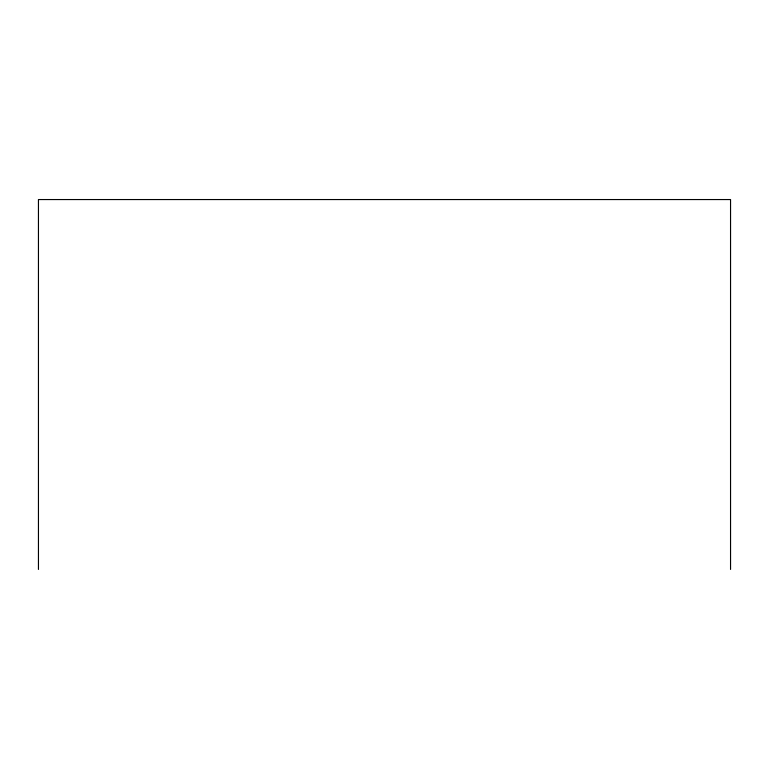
<?xml version="1.0" encoding="UTF-8"?>
<svg xmlns="http://www.w3.org/2000/svg" width="769" height="769" viewBox="0 0 769 769"><rect width="100%" height="100%" fill="white"/><g stroke="black" fill="none" stroke-linecap="round" stroke-linejoin="round"><path stroke-width="1.15" d="M730.55 569.445L730.55 199.555L38.45 199.555L38.45 569.445"/></g></svg>
